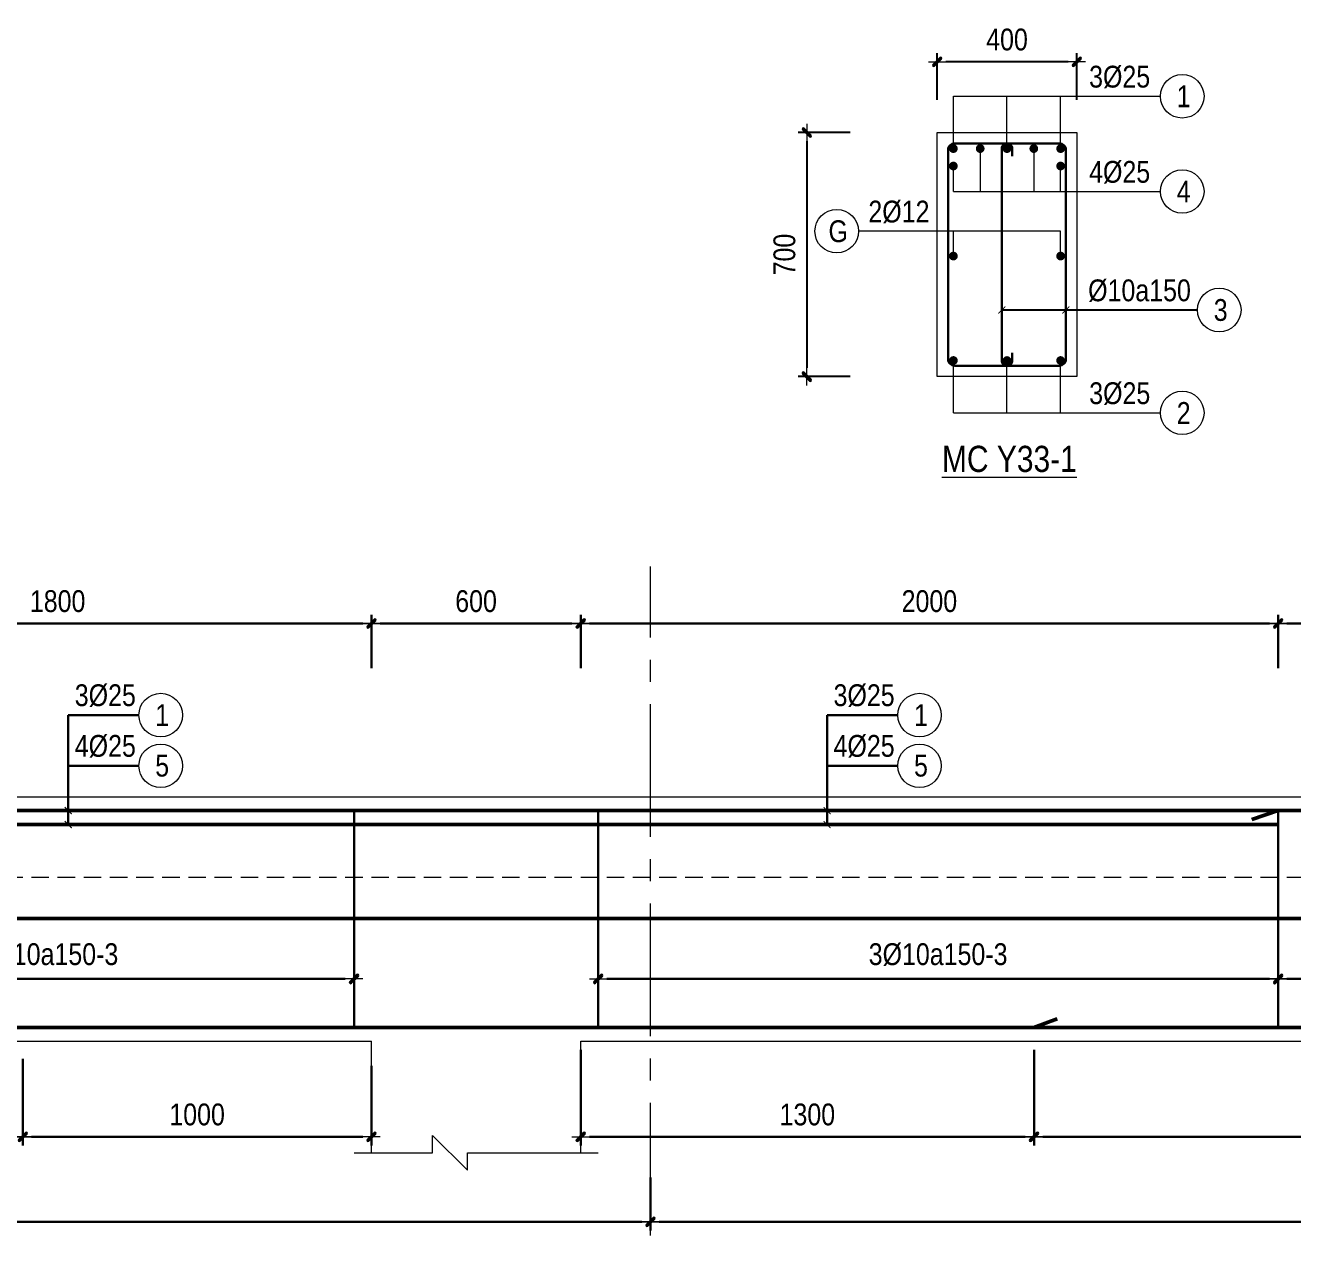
# Model space of a CAD drawing. Header units: millimetres. Extents: x 397144 to 8960116, y 345581 to 674207.
# Drawn here: x 5157820 to 5161454, y 657317 to 660787 of the extents above; entities that cross this region are included whole.
import ezdxf
from ezdxf.enums import TextEntityAlignment as Align
from ezdxf.xclip import XClip

# ---------------------------------------------------------------- set-up
doc = ezdxf.new("R2010")
doc.units = ezdxf.units.MM
doc.header["$XCLIPFRAME"] = 0
doc.header["$PDSIZE"] = -10
doc.linetypes.add('CENTER2', pattern=[28.575, 19.05, -3.175, 3.175, -3.175])
doc.linetypes.add('HIDDEN', pattern=[0.375, 0.25, -0.125])
doc.layers.get('0').update_dxf_attribs({"linetype": 'CONTINUOUS'})
doc.layers.get('Defpoints').update_dxf_attribs({"color": 12, "linetype": 'CONTINUOUS'})
for name, color, linetype, lineweight in [('CDAI', 8, 'CONTINUOUS', 30), ('CTHEP', 2, 'CONTINUOUS', 50), ('DBAO', 3, 'CONTINUOUS', 20), ('DGIONG', 4, 'CONTINUOUS', 13), ('KTH', 150, 'CONTINUOUS', 5), ('Net khuat', 8, 'HIDDEN', 13), ('STICK', 1, 'CONTINUOUS', 9), ('TEXT', 7, 'CONTINUOUS', 15)]:
    doc.layers.add(name, color=color, linetype=linetype, lineweight=lineweight)
doc.styles.add('Star-HelCon', font='VHELVCN_0.TTF')
doc.styles.add('TTP-HelCon', font='VHELVCN_0.TTF')
doc.styles.add('VNI-HELVE-CONDENSE', font='VHELVCN_0.TTF')
doc.dimstyles.new('kc-25', dxfattribs={"dimtxt": 62.5, "dimasz": 20, "dimexe": 20, "dimexo": 50, "dimgap": 25, "dimtad": 3, "dimdec": 0, "dimzin": 0, "dimdsep": 46, "dimtxsty": 'VNI-HELVE-CONDENSE', "dimblk": 'DIM', "dimcen": 2.5, "dimclrd": 256, "dimclre": 154, "dimclrt": 7, "dimaunit": 1, "dimadec": 0, "dimazin": 0, "dimtfac": 1, "dimtdec": 0, "dimtix": 1, "dimtmove": 0, "dimatfit": 3, "dimldrblk": 'DOT', "dimfxl": 1, "dimtolj": 1, "dimtzin": 0, "dimarcsym": 0})
doc.dimstyles.new('TTP-25', dxfattribs={"dimscale": 25, "dimtxt": 2.5, "dimasz": 1, "dimexe": 1, "dimexo": 1, "dimgap": 0.09, "dimtad": 0, "dimdec": 4, "dimrnd": 5, "dimzin": 9, "dimdsep": 46, "dimtxsty": 'TTP-HelCon', "dimblk": 'Stick1', "dimcen": 0.09, "dimdle": 1.5, "dimclrd": 256, "dimclre": 256, "dimclrt": 7, "dimadec": 0, "dimazin": 0, "dimtfac": 1, "dimtdec": 4, "dimtmove": 0, "dimatfit": 3, "dimldrblk": '_ArchTick1', "dimfxl": 1, "dimtvp": 1, "dimtolj": 1, "dimtzin": 0, "dimarcsym": 0})

# ---------------------------------------------------------------- blocks, each defined once
blk = doc.blocks.new('Stick1')
at = {"layer": 'STICK'}
h = blk.add_hatch(color=256, dxfattribs=at)
edge = h.paths.add_edge_path()
edge.add_line((0.3, 0.5), (-0.5, -0.3))
edge.add_arc((-0.4, -0.4), 0.141, 135, 315)
edge.add_line((-0.3, -0.5), (0.5, 0.3))
edge.add_arc((0.4, 0.4), 0.141, 315, 495)
blk.add_line((1, 0), (-1, 0), dxfattribs=at)
blk.add_lwpolyline([(0.3, 0.5), (-0.5, -0.3, 1), (-0.3, -0.5), (0.5, 0.3, 1), (0.3, 0.5, 1)], format="xyb", dxfattribs=at)
blk = doc.blocks.new('*D944')
at = {"layer": 'Defpoints', "color": 0, "ltscale": 500, "transparency": 16777216}
for p in [(5160434.7, 660682.4), (5160434.7, 660549.1), (5160834.7, 660549.1)]:
    blk.add_point(p, dxfattribs=at)
at = {"layer": 'KTH', "lineweight": -2, "ltscale": 500, "transparency": 16777216}
for p, q in [((5160434.7, 660574.1), (5160434.7, 660707.4)), ((5160809.7, 660682.4), (5160459.7, 660682.4)), ((5160834.7, 660574.1), (5160834.7, 660707.4))]:
    blk.add_line(p, q, dxfattribs=at)
at = {"layer": 'KTH', "lineweight": -2, "ltscale": 500, "transparency": 16777216, "xscale": 25, "yscale": 25, "zscale": 25, "rotation": 180}
blk.add_blockref('Stick1', (5160434.7, 660682.4), dxfattribs=at)
at = {"layer": 'KTH', "lineweight": -2, "ltscale": 500, "transparency": 16777216, "xscale": 25, "yscale": 25, "zscale": 25}
blk.add_blockref('Stick1', (5160834.7, 660682.4), dxfattribs=at)
at = {"layer": 'KTH', "color": 7, "ltscale": 500, "transparency": 16777216, "insert": (5160634.7, 660746.2), "char_height": 62.5, "attachment_point": 5, "style": 'TTP-HelCon'}
blk.add_mtext('\\A1;400', dxfattribs=at)
blk = doc.blocks.new('_ArchTick1')
at = {"color": 0, "const_width": 3.81}
blk.add_lwpolyline([(-12.7, -12.7), (12.7, 12.7)], dxfattribs=at)
blk = doc.blocks.new('*D945')
at = {"layer": 'Defpoints', "color": 0, "ltscale": 500, "transparency": 16777216}
for p in [(5160210.2, 660480.1), (5160060.4, 659780.1), (5160210.2, 659780.1)]:
    blk.add_point(p, dxfattribs=at)
at = {"layer": 'KTH', "lineweight": -2, "ltscale": 500, "transparency": 16777216}
for p, q in [((5160185.2, 660480.1), (5160035.4, 660480.1)), ((5160060.4, 660455.1), (5160060.4, 659805.1)), ((5160185.2, 659780.1), (5160035.4, 659780.1))]:
    blk.add_line(p, q, dxfattribs=at)
at = {"layer": 'KTH', "lineweight": -2, "ltscale": 500, "transparency": 16777216, "xscale": 25, "yscale": 25, "zscale": 25}
for p, rotation in [((5160060.4, 660480.1), 90), ((5160060.4, 659780.1), 270)]:
    blk.add_blockref('Stick1', p, dxfattribs=dict(at, rotation=rotation))
at = {"layer": 'KTH', "color": 7, "ltscale": 500, "transparency": 16777216, "insert": (5159996.6, 660130.1), "char_height": 62.5, "attachment_point": 5, "rotation": 90, "style": 'TTP-HelCon'}
blk.add_mtext('\\A1;700', dxfattribs=at)
blk = doc.blocks.new('DIM')
h = blk.add_hatch(color=1)
h.paths.add_polyline_path([(0.49, 0.29, 1), (0.29, 0.49), (-0.19, 0), (0.19, 0)])
h.paths.add_polyline_path([(0.19, 0), (-0.19, 0), (-0.49, -0.29, 1), (-0.29, -0.49)])
at = {"color": 9}
for p, q in [((-0.19, 0), (-1.5, 0)), ((0.19, 0), (1.5, 0))]:
    blk.add_line(p, q, dxfattribs=at)
at = {"color": 1}
for p, q in [((-0.49, -0.29), (0.29, 0.49)), ((-0.29, -0.49), (0.49, 0.29)), ((-0.19, 0), (0.19, 0))]:
    blk.add_line(p, q, dxfattribs=at)
blk.add_arc((-0.39, -0.39), 0.138, 135, 315, dxfattribs=at)
blk = doc.blocks.new('*D8375')
at = {"layer": 'Defpoints', "color": 0, "transparency": 16777216}
for p in [(5171790.4, 589494.9), (5180090.4, 589449.5), (5171790.4, 589296.9)]:
    blk.add_point(p, dxfattribs=at)
at = {"layer": 'KTH', "lineweight": -2, "transparency": 16777216}
for p, q in [((5171790.4, 589469.9), (5171790.4, 589271.9)), ((5180090.4, 589424.5), (5180090.4, 589271.9)), ((5180065.4, 589296.9), (5171815.4, 589296.9))]:
    blk.add_line(p, q, dxfattribs=at)
at = {"layer": 'KTH', "lineweight": -2, "transparency": 16777216, "xscale": 25, "yscale": 25, "zscale": 25, "rotation": 180}
blk.add_blockref('Stick1', (5171790.4, 589296.9), dxfattribs=at)
at = {"layer": 'KTH', "lineweight": -2, "transparency": 16777216, "xscale": 25, "yscale": 25, "zscale": 25}
blk.add_blockref('Stick1', (5180090.4, 589296.9), dxfattribs=at)
at = {"layer": 'KTH', "color": 7, "transparency": 16777216, "insert": (5175940.4, 589360.7), "char_height": 62.5, "attachment_point": 5, "style": 'TTP-HelCon'}
blk.add_mtext('\\A1;8300', dxfattribs=at)
blk = doc.blocks.new('*D8388')
at = {"layer": 'Defpoints', "color": 0, "transparency": 16777216}
for p in [(5177490.4, 590133.3), (5179240.4, 590050.8), (5177490.4, 589993.3)]:
    blk.add_point(p, dxfattribs=at)
at = {"layer": 'KTH', "lineweight": -2, "transparency": 16777216}
for p, q in [((5177490.4, 590108.3), (5177490.4, 589968.3)), ((5179240.4, 590025.8), (5179240.4, 589968.3)), ((5179215.4, 589993.3), (5177515.4, 589993.3))]:
    blk.add_line(p, q, dxfattribs=at)
at = {"layer": 'KTH', "lineweight": -2, "transparency": 16777216, "xscale": 25, "yscale": 25, "zscale": 25, "rotation": 180}
blk.add_blockref('Stick1', (5177490.4, 589993.3), dxfattribs=at)
at = {"layer": 'KTH', "lineweight": -2, "transparency": 16777216, "xscale": 25, "yscale": 25, "zscale": 25}
blk.add_blockref('Stick1', (5179240.4, 589993.3), dxfattribs=at)
at = {"layer": 'KTH', "color": 7, "transparency": 16777216, "insert": (5178365.4, 590063.2), "char_height": 62.5, "attachment_point": 5, "style": 'TTP-HelCon'}
blk.add_mtext('\\A1;3Þ10a150-3', dxfattribs=at)
blk = doc.blocks.new('*D8389')
at = {"layer": 'Defpoints', "color": 0, "transparency": 16777216}
for p in [(5181890.4, 590133.3), (5179940.4, 590050.8), (5181890.4, 589993.3)]:
    blk.add_point(p, dxfattribs=at)
at = {"layer": 'KTH', "lineweight": -2, "transparency": 16777216}
for p, q in [((5181890.4, 590108.3), (5181890.4, 589968.3)), ((5179940.4, 590025.8), (5179940.4, 589968.3)), ((5179965.4, 589993.3), (5181865.4, 589993.3))]:
    blk.add_line(p, q, dxfattribs=at)
at = {"layer": 'KTH', "lineweight": -2, "transparency": 16777216, "xscale": 25, "yscale": 25, "zscale": 25, "rotation": 180}
blk.add_blockref('Stick1', (5179940.4, 589993.3), dxfattribs=at)
at = {"layer": 'KTH', "lineweight": -2, "transparency": 16777216, "xscale": 25, "yscale": 25, "zscale": 25}
blk.add_blockref('Stick1', (5181890.4, 589993.3), dxfattribs=at)
at = {"layer": 'KTH', "color": 7, "transparency": 16777216, "insert": (5180915.4, 590063.2), "char_height": 62.5, "attachment_point": 5, "style": 'TTP-HelCon'}
blk.add_mtext('\\A1;3Þ10a150-3', dxfattribs=at)
blk = doc.blocks.new('*D8390')
at = {"layer": 'Defpoints', "color": 0, "transparency": 16777216}
for p in [(5179890.4, 591012.3), (5179890.4, 590859.2), (5181890.4, 590859.2)]:
    blk.add_point(p, dxfattribs=at)
at = {"layer": 'KTH', "lineweight": -2, "transparency": 16777216}
for p, q in [((5179890.4, 590884.2), (5179890.4, 591037.3)), ((5181865.4, 591012.3), (5179915.4, 591012.3)), ((5181890.4, 590884.2), (5181890.4, 591037.3))]:
    blk.add_line(p, q, dxfattribs=at)
at = {"layer": 'KTH', "lineweight": -2, "transparency": 16777216, "xscale": 25, "yscale": 25, "zscale": 25, "rotation": 180}
blk.add_blockref('Stick1', (5179890.4, 591012.3), dxfattribs=at)
at = {"layer": 'KTH', "lineweight": -2, "transparency": 16777216, "xscale": 25, "yscale": 25, "zscale": 25}
blk.add_blockref('Stick1', (5181890.4, 591012.3), dxfattribs=at)
at = {"layer": 'KTH', "color": 7, "transparency": 16777216, "insert": (5180890.4, 591076.1), "char_height": 62.5, "attachment_point": 5, "style": 'TTP-HelCon'}
blk.add_mtext('\\A1;2000', dxfattribs=at)
blk = doc.blocks.new('*D8391')
at = {"layer": 'Defpoints', "color": 0, "transparency": 16777216}
for p in [(5179890.4, 591012.3), (5179290.4, 590859.2), (5179890.4, 590859.2)]:
    blk.add_point(p, dxfattribs=at)
at = {"layer": 'KTH', "lineweight": -2, "transparency": 16777216}
for p, q in [((5179290.4, 590884.2), (5179290.4, 591037.3)), ((5179315.4, 591012.3), (5179865.4, 591012.3)), ((5179890.4, 590884.2), (5179890.4, 591037.3))]:
    blk.add_line(p, q, dxfattribs=at)
at = {"layer": 'KTH', "lineweight": -2, "transparency": 16777216, "xscale": 25, "yscale": 25, "zscale": 25, "rotation": 180}
blk.add_blockref('Stick1', (5179290.4, 591012.3), dxfattribs=at)
at = {"layer": 'KTH', "lineweight": -2, "transparency": 16777216, "xscale": 25, "yscale": 25, "zscale": 25}
blk.add_blockref('Stick1', (5179890.4, 591012.3), dxfattribs=at)
at = {"layer": 'KTH', "color": 7, "transparency": 16777216, "insert": (5179590.4, 591076.1), "char_height": 62.5, "attachment_point": 5, "style": 'TTP-HelCon'}
blk.add_mtext('\\A1;600', dxfattribs=at)
blk = doc.blocks.new('*D8392')
at = {"layer": 'Defpoints', "color": 0, "transparency": 16777216}
for p in [(5179890.4, 589814.8), (5181190.4, 589814.8), (5181190.4, 589540.6)]:
    blk.add_point(p, dxfattribs=at)
at = {"layer": 'KTH', "lineweight": -2, "transparency": 16777216}
for p, q in [((5179890.4, 589789.8), (5179890.4, 589515.6)), ((5181190.4, 589789.8), (5181190.4, 589515.6)), ((5179915.4, 589540.6), (5181165.4, 589540.6))]:
    blk.add_line(p, q, dxfattribs=at)
at = {"layer": 'KTH', "lineweight": -2, "transparency": 16777216, "xscale": 25, "yscale": 25, "zscale": 25, "rotation": 180}
blk.add_blockref('Stick1', (5179890.4, 589540.6), dxfattribs=at)
at = {"layer": 'KTH', "lineweight": -2, "transparency": 16777216, "xscale": 25, "yscale": 25, "zscale": 25}
blk.add_blockref('Stick1', (5181190.4, 589540.6), dxfattribs=at)
at = {"layer": 'KTH', "color": 7, "transparency": 16777216, "insert": (5180540.4, 589604.4), "char_height": 62.5, "attachment_point": 5, "style": 'TTP-HelCon'}
blk.add_mtext('\\A1;1300', dxfattribs=at)
blk = doc.blocks.new('*D8393')
at = {"layer": 'Defpoints', "color": 0, "transparency": 16777216}
for p in [(5178290.4, 589789.5), (5179290.4, 589769.1), (5178290.4, 589540.6)]:
    blk.add_point(p, dxfattribs=at)
at = {"layer": 'KTH', "lineweight": -2, "transparency": 16777216}
for p, q in [((5178290.4, 589764.5), (5178290.4, 589515.6)), ((5179290.4, 589744.1), (5179290.4, 589515.6)), ((5179265.4, 589540.6), (5178315.4, 589540.6))]:
    blk.add_line(p, q, dxfattribs=at)
at = {"layer": 'KTH', "lineweight": -2, "transparency": 16777216, "xscale": 25, "yscale": 25, "zscale": 25, "rotation": 180}
blk.add_blockref('Stick1', (5178290.4, 589540.6), dxfattribs=at)
at = {"layer": 'KTH', "lineweight": -2, "transparency": 16777216, "xscale": 25, "yscale": 25, "zscale": 25}
blk.add_blockref('Stick1', (5179290.4, 589540.6), dxfattribs=at)
at = {"layer": 'KTH', "color": 7, "transparency": 16777216, "insert": (5178790.4, 589604.4), "char_height": 62.5, "attachment_point": 5, "style": 'TTP-HelCon'}
blk.add_mtext('\\A1;1000', dxfattribs=at)
blk = doc.blocks.new('*D8394')
at = {"layer": 'Defpoints', "color": 0, "transparency": 16777216}
for p in [(5177490.4, 591012.3), (5177490.4, 590848.3), (5179290.4, 590859.2)]:
    blk.add_point(p, dxfattribs=at)
at = {"layer": 'KTH', "lineweight": -2, "transparency": 16777216}
for p, q in [((5177490.4, 590873.3), (5177490.4, 591037.3)), ((5179265.4, 591012.3), (5177515.4, 591012.3)), ((5179290.4, 590884.2), (5179290.4, 591037.3))]:
    blk.add_line(p, q, dxfattribs=at)
at = {"layer": 'KTH', "lineweight": -2, "transparency": 16777216, "xscale": 25, "yscale": 25, "zscale": 25, "rotation": 180}
blk.add_blockref('Stick1', (5177490.4, 591012.3), dxfattribs=at)
at = {"layer": 'KTH', "lineweight": -2, "transparency": 16777216, "xscale": 25, "yscale": 25, "zscale": 25}
blk.add_blockref('Stick1', (5179290.4, 591012.3), dxfattribs=at)
at = {"layer": 'KTH', "color": 7, "transparency": 16777216, "insert": (5178390.4, 591076.1), "char_height": 62.5, "attachment_point": 5, "style": 'TTP-HelCon'}
blk.add_mtext('\\A1;1800', dxfattribs=at)
blk = doc.blocks.new('*D1226')
at = {"layer": 'Defpoints', "color": 0, "transparency": 16777216}
for p in [(5180090.4, 589449.5), (5189890.4, 589464.5), (5189890.4, 589296.9)]:
    blk.add_point(p, dxfattribs=at)
at = {"layer": 'KTH', "lineweight": -2, "transparency": 16777216}
for p, q in [((5180090.4, 589424.5), (5180090.4, 589271.9)), ((5189890.4, 589439.5), (5189890.4, 589271.9)), ((5180115.4, 589296.9), (5189865.4, 589296.9))]:
    blk.add_line(p, q, dxfattribs=at)
at = {"layer": 'KTH', "lineweight": -2, "transparency": 16777216, "xscale": 25, "yscale": 25, "zscale": 25, "rotation": 180}
blk.add_blockref('Stick1', (5180090.4, 589296.9), dxfattribs=at)
at = {"layer": 'KTH', "lineweight": -2, "transparency": 16777216, "xscale": 25, "yscale": 25, "zscale": 25}
blk.add_blockref('Stick1', (5189890.4, 589296.9), dxfattribs=at)
at = {"layer": 'KTH', "color": 7, "transparency": 16777216, "insert": (5184990.4, 589360.7), "char_height": 62.5, "attachment_point": 5, "style": 'TTP-HelCon'}
blk.add_mtext('\\A1;10500', dxfattribs=at)
blk = doc.blocks.new('*D8397')
at = {"layer": 'Defpoints', "color": 0, "transparency": 16777216}
for p in [(5185290.4, 591012.3), (5181890.4, 590859.2), (5185290.4, 590848.3)]:
    blk.add_point(p, dxfattribs=at)
at = {"layer": 'KTH', "lineweight": -2, "transparency": 16777216}
for p, q in [((5181890.4, 590884.2), (5181890.4, 591037.3)), ((5181915.4, 591012.3), (5185265.4, 591012.3)), ((5185290.4, 590873.3), (5185290.4, 591037.3))]:
    blk.add_line(p, q, dxfattribs=at)
at = {"layer": 'KTH', "lineweight": -2, "transparency": 16777216, "xscale": 25, "yscale": 25, "zscale": 25, "rotation": 180}
blk.add_blockref('Stick1', (5181890.4, 591012.3), dxfattribs=at)
at = {"layer": 'KTH', "lineweight": -2, "transparency": 16777216, "xscale": 25, "yscale": 25, "zscale": 25}
blk.add_blockref('Stick1', (5185290.4, 591012.3), dxfattribs=at)
at = {"layer": 'KTH', "color": 7, "transparency": 16777216, "insert": (5183590.4, 591076.1), "char_height": 62.5, "attachment_point": 5, "style": 'TTP-HelCon'}
blk.add_mtext('\\A1;4100', dxfattribs=at)
blk = doc.blocks.new('*D8398')
at = {"layer": 'Defpoints', "color": 0, "transparency": 16777216}
for p in [(5185290.4, 590164.9), (5181890.4, 590133.3), (5185290.4, 589993.2)]:
    blk.add_point(p, dxfattribs=at)
at = {"layer": 'KTH', "lineweight": -2, "transparency": 16777216}
for p, q in [((5185290.4, 590139.9), (5185290.4, 589968.2)), ((5181890.4, 590108.3), (5181890.4, 589968.2)), ((5181915.4, 589993.2), (5185265.4, 589993.2))]:
    blk.add_line(p, q, dxfattribs=at)
at = {"layer": 'KTH', "lineweight": -2, "transparency": 16777216, "xscale": 25, "yscale": 25, "zscale": 25, "rotation": 180}
blk.add_blockref('Stick1', (5181890.4, 589993.2), dxfattribs=at)
at = {"layer": 'KTH', "lineweight": -2, "transparency": 16777216, "xscale": 25, "yscale": 25, "zscale": 25}
blk.add_blockref('Stick1', (5185290.4, 589993.2), dxfattribs=at)
at = {"layer": 'KTH', "color": 7, "transparency": 16777216, "insert": (5183590.4, 590063.1), "char_height": 62.5, "attachment_point": 5, "style": 'TTP-HelCon'}
blk.add_mtext('\\A1;3Þ10a200-3', dxfattribs=at)
blk = doc.blocks.new('*D8401')
at = {"layer": 'Defpoints', "color": 0, "transparency": 16777216}
for p in [(5173090.4, 589789.5), (5178290.4, 589789.5), (5178290.4, 589540.6)]:
    blk.add_point(p, dxfattribs=at)
at = {"layer": 'KTH', "lineweight": -2, "transparency": 16777216}
for p, q in [((5173090.4, 589764.5), (5173090.4, 589515.6)), ((5178290.4, 589764.5), (5178290.4, 589515.6)), ((5173115.4, 589540.6), (5178265.4, 589540.6))]:
    blk.add_line(p, q, dxfattribs=at)
at = {"layer": 'KTH', "lineweight": -2, "transparency": 16777216, "xscale": 25, "yscale": 25, "zscale": 25, "rotation": 180}
blk.add_blockref('Stick1', (5173090.4, 589540.6), dxfattribs=at)
at = {"layer": 'KTH', "lineweight": -2, "transparency": 16777216, "xscale": 25, "yscale": 25, "zscale": 25}
blk.add_blockref('Stick1', (5178290.4, 589540.6), dxfattribs=at)
at = {"layer": 'KTH', "color": 7, "transparency": 16777216, "insert": (5175690.4, 589604.4), "char_height": 62.5, "attachment_point": 5, "style": 'TTP-HelCon'}
blk.add_mtext('\\A1;5200', dxfattribs=at)
blk = doc.blocks.new('*D8402')
at = {"layer": 'Defpoints', "color": 0, "transparency": 16777216}
for p in [(5181190.4, 589814.8), (5185990.4, 589764.5), (5185990.4, 589540.6)]:
    blk.add_point(p, dxfattribs=at)
at = {"layer": 'KTH', "lineweight": -2, "transparency": 16777216}
for p, q in [((5181190.4, 589789.8), (5181190.4, 589515.6)), ((5185990.4, 589739.5), (5185990.4, 589515.6)), ((5181215.4, 589540.6), (5185965.4, 589540.6))]:
    blk.add_line(p, q, dxfattribs=at)
at = {"layer": 'KTH', "lineweight": -2, "transparency": 16777216, "xscale": 25, "yscale": 25, "zscale": 25, "rotation": 180}
blk.add_blockref('Stick1', (5181190.4, 589540.6), dxfattribs=at)
at = {"layer": 'KTH', "lineweight": -2, "transparency": 16777216, "xscale": 25, "yscale": 25, "zscale": 25}
blk.add_blockref('Stick1', (5185990.4, 589540.6), dxfattribs=at)
at = {"layer": 'KTH', "color": 7, "transparency": 16777216, "insert": (5183590.4, 589604.4), "char_height": 62.5, "attachment_point": 5, "style": 'TTP-HelCon'}
blk.add_mtext('\\A1;5500', dxfattribs=at)
blk = doc.blocks.new('Y-37')
at = {"layer": 'CTHEP'}
blk.add_line((1119.46907, 681.17417), (49858.11137, 681.13827), dxfattribs=at)
for points in [[(49989.46907, 361.93876), (49989.46907, 990.12597), (171.95451, 990.1847)], [(172.63649, 368.18914), (10138.47515, 368.18041), (10718.3369, 368.1785), (17169.46907, 368.15021), (17743.51458, 368.14833), (49905.53617, 368.12618), (49905.53617, 891.00169)]]:
    blk.add_lwpolyline(points, dxfattribs=at)
at = {"layer": 'Net khuat', "ltscale": 200}
blk.add_lwpolyline([(1769.46647, 329.18456), (1769.46647, 799.18779), (50019.46907, 799.18779)], dxfattribs=at)
blk = doc.blocks.new('AY-33')
at = {"layer": 'CDAI', "ltscale": 52.5}
for p, q in [((5179240.36551, 590479.86265), (5179240.36551, 589849.86265)), ((5179940.36291, 590479.85882), (5179940.36291, 589853.84268)), ((5181890.36291, 590479.85882), (5181890.36291, 589853.838))]:
    blk.add_line(p, q, dxfattribs=at)
at = {"layer": 'CTHEP'}
for p, q in [((5181815.36291, 590450.85882), (5181890.36291, 590475.85882)), ((5177490.40499, 590435.84949), (5181890.36291, 590435.83785)), ((5171674.09057, 590166.85075), (5196483.5754, 590166.83185)), ((5181190.36291, 589853.86201), (5181257.27927, 589879.16153))]:
    blk.add_line(p, q, dxfattribs=at)
for points in [[(5196810.36291, 589847.60311), (5196810.36291, 590475.79032), (5171520.36551, 590475.86587)], [(5171578.60447, 590230.25598), (5171578.60447, 589853.86591), (5196259.37159, 589853.84476), (5196748.53006, 589853.79053), (5196748.53006, 589853.79053)]]:
    blk.add_lwpolyline(points, dxfattribs=at)
at = {"layer": 'DBAO'}
for points in [[(5187890.36291, 589814.84602), (5196840.36149, 589814.83525), (5196840.36291, 590514.70496), (5171490.36551, 590514.87736), (5171490.36551, 589814.86587), (5171490.36551, 589814.86587), (5171490.36551, 589494.86587)], [(5172090.36551, 589494.86587), (5172090.36551, 589814.86587), (5179290.36551, 589814.85721)], [(5179290.36551, 589494.86265), (5179290.36551, 589814.86265)], [(5179890.36291, 589494.86265), (5179890.36291, 589814.86265)], [(5179890.36291, 589814.85649), (5187290.36551, 589814.84674)]]:
    blk.add_lwpolyline(points, dxfattribs=at)
at = {"layer": 'DGIONG'}
blk.add_lwpolyline([(5179240.36551, 589494.86265), (5179465.36551, 589494.86265), (5179465.36551, 589544.86265), (5179565.36551, 589444.86265), (5179565.36551, 589494.86265), (5179940.36291, 589494.85882)], dxfattribs=at)
for centre in [(5178686.07079, 590749.66704), (5180862.0621, 590749.66704), (5178686.07079, 590604.36804), (5180862.0621, 590604.36804)]:
    blk.add_circle(centre, 62.5, dxfattribs=at)
at = {"layer": 'Net khuat', "linetype": 'CENTER2', "ltscale": 20}
blk.add_line((5180090.36551, 589257.36887), (5180090.36551, 591262.71151), dxfattribs=at)
at = {"layer": 'Net khuat', "ltscale": 200}
blk.add_lwpolyline([(5171490.36551, 589814.86587), (5171490.36551, 589814.86587), (5172090.36551, 589814.86587), (5172090.36551, 590284.86587), (5196840.36244, 590284.86587)], dxfattribs=at)
at = {"layer": 'TEXT', "style": 'TTP-HelCon'}
for s, p in [('3Þ25', (5178439.56074, 590775.51998)), ('3Þ25', (5180615.55205, 590775.51998)), ('4Þ25', (5178439.56074, 590630.22098)), ('4Þ25', (5180615.55205, 590630.22098))]:
    blk.add_text(s, height=62.5, dxfattribs=at).set_placement(p)
at = {"layer": 'TEXT', "style": 'Star-HelCon'}
for s, p in [('1', (5178690.23746, 590749.66704)), ('1', (5180866.22876, 590749.66704)), ('5', (5178690.23746, 590604.36804)), ('5', (5180866.22876, 590604.36804))]:
    blk.add_text(s, height=62.5, dxfattribs=at).set_placement(p, align=Align.MIDDLE)
at = {"layer": 'KTH'}
for base, p1, p2, picture, middle in [((5177490.36551, 591012.25699), (5179290.36551, 590859.16026), (5177490.36551, 590848.25699), '*D8394', (5178390.36551, 591076.09032)), ((5179890.36291, 591012.25699), (5179290.36551, 590859.16026), (5179890.36291, 590859.16026), '*D8391', (5179590.36421, 591076.09032)), ((5178290.36551, 589540.60081), (5179290.36551, 589769.12152), (5178290.36551, 589789.45943), '*D8393', (5178790.36551, 589604.43415))]:
    dim = blk.add_linear_dim(base=base, p1=p1, p2=p2, angle=180, dimstyle='TTP-25', override={"dimtmove": 1}, dxfattribs=at)
    dim.commit()
    dim.dimension.update_dxf_attribs({"geometry": picture, "text_midpoint": middle})
for base, p1, p2, picture, middle in [((5179890.36291, 591012.25316), (5181890.36291, 590859.16026), (5179890.36291, 590859.16026), '*D8390', (5180890.36291, 591076.08649)), ((5181190.36291, 589540.60081), (5179890.36291, 589814.83301), (5181190.36291, 589814.81866), '*D8392', (5180540.36291, 589604.43415)), ((5178290.36551, 589540.60081), (5173090.36551, 589789.45943), (5178290.36551, 589789.45943), '*D8401', (5175690.36551, 589604.43415)), ((5171790.36551, 589296.88478), (5180090.36551, 589449.53386), (5171790.36551, 589494.86587), '*D8375', (5175940.36551, 589360.71811))]:
    dim = blk.add_linear_dim(base=base, p1=p1, p2=p2, dimstyle='TTP-25', override={"dimtmove": 1}, dxfattribs=at)
    dim.commit()
    dim.dimension.update_dxf_attribs({"geometry": picture, "text_midpoint": middle})
for base, p1, p2, text, picture, middle in [((5185290.36551, 591012.25316), (5181890.36291, 590859.16026), (5185290.36551, 590848.25699), '4100', '*D8397', (5183590.36421, 591076.08649)), ((5185290.36551, 589993.2111), (5181890.36291, 590133.29964), (5185290.36551, 590164.86265), '3Þ10a200-3', '*D8398', (5183590.36421, 590063.12777)), ((5181890.36291, 589993.28646), (5179940.36291, 590050.75981), (5181890.36291, 590133.29964), '3Þ10a150-3', '*D8389', (5180915.36291, 590063.20313)), ((5185990.36551, 589540.60081), (5181190.36291, 589814.81866), (5185990.36551, 589764.45943), '5500', '*D8402', (5183590.36421, 589604.43415)), ((5189890.36551, 589296.88478), (5180090.36551, 589449.53386), (5189890.36551, 589464.49877), '10500', '*D1226', (5184990.36551, 589360.71811))]:
    dim = blk.add_linear_dim(base=base, p1=p1, p2=p2, text=text, dimstyle='TTP-25', override={"dimtmove": 1}, dxfattribs=at)
    dim.commit()
    dim.dimension.update_dxf_attribs({"geometry": picture, "text_midpoint": middle})
dim = blk.add_linear_dim(base=(5177490.36551, 589993.28646), p1=(5179240.36551, 590050.75981), p2=(5177490.36551, 590133.29964), angle=180, text='3Þ10a150-3', dimstyle='TTP-25', override={"dimtmove": 1}, dxfattribs=at)
dim.commit()
dim.dimension.update_dxf_attribs({"geometry": '*D8388', "text_midpoint": (5178365.36551, 590063.20313)})
at = {"layer": 'DGIONG'}
for points in [[(5178421.04897, 590475.85893), (5178421.04871, 590749.66704), (5178623.57079, 590749.66704)], [(5180597.04028, 590475.85893), (5180597.04001, 590749.66704), (5180799.5621, 590749.66704)], [(5178421.04862, 590435.85893), (5178421.04835, 590604.36804), (5178623.57044, 590604.36804)], [(5180597.03992, 590435.85893), (5180597.03966, 590604.36804), (5180799.56174, 590604.36804)]]:
    blk.add_leader(points, dimstyle='kc-25', override={"dimtad": 0, "dimldrblk": 'ArchTick', "dimfxl": 100, "dimarcsym": 1}, dxfattribs=at)

msp = doc.modelspace()

# ---------------------------------------------------------------- linework, layer by layer
at = {"layer": 'CDAI'}
msp.add_lwpolyline([(5160484.6532, 660448.87663), (5160784.6532, 660448.87663, -0.4142135624), (5160803.4032, 660430.12663), (5160803.4032, 659830.12663, -0.4142135624), (5160784.6532, 659811.37663), (5160484.6532, 659811.37663, -0.4142135624), (5160465.9032, 659830.12663), (5160465.9032, 660430.12663, -0.4142135624)], format="xyb", close=True, dxfattribs=at)
msp.add_lwpolyline([(5160649.6532, 660411.95664), (5160649.6532, 660433.87663, 0.4142135624), (5160634.6532, 660448.87663), (5160634.6532, 660448.87663, 0.4142135624), (5160619.6532, 660433.87663), (5160619.6532, 659826.37663, 0.4142135624), (5160634.6532, 659811.37663), (5160634.6532, 659811.37663, 0.4142135624), (5160649.6532, 659826.37663), (5160649.6532, 659848.29662)], format="xyb", dxfattribs=at)
at = {"layer": 'CTHEP', "const_width": 12.5}
for points in [[(5160474.6532, 660433.87663, 1), (5160487.1532, 660433.87663, 1)], [(5160551.5282, 660433.87663, 1), (5160564.0282, 660433.87663, 1)], [(5160628.4032, 660433.87663, 1), (5160640.9032, 660433.87663, 1)], [(5160705.2782, 660433.87663, 1), (5160717.7782, 660433.87663, 1)], [(5160782.1532, 660433.87663, 1), (5160794.6532, 660433.87663, 1)], [(5160474.6532, 660383.87663, 1), (5160487.1532, 660383.87663, 1)], [(5160782.1532, 660383.87663, 1), (5160794.6532, 660383.87663, 1)], [(5160487.1532, 660125.71969, -1), (5160474.6532, 660125.71969, -1)], [(5160794.6532, 660125.71969, -1), (5160782.1532, 660125.71969, -1)], [(5160474.6532, 659826.37663, 1), (5160487.1532, 659826.37663, 1)], [(5160628.4032, 659826.37663, 1), (5160640.9032, 659826.37663, 1)], [(5160782.1532, 659826.37663, 1), (5160794.6532, 659826.37663, 1)]]:
    msp.add_lwpolyline(points, format="xyb", close=True, dxfattribs=at)
at = {"layer": 'DBAO', "flags": 128}
for points in [[(5160434.6532, 660480.12663), (5160834.6532, 660480.12663)], [(5160834.6532, 660480.12663), (5160834.6532, 659780.12663), (5160434.6532, 659780.12663), (5160434.6532, 660480.12663)]]:
    msp.add_lwpolyline(points, dxfattribs=at)
at = {"layer": 'DGIONG'}
for p, q in [((5160480.9032, 660433.87663), (5160480.9032, 660583.87663)), ((5160480.9032, 660583.87663), (5161074.6532, 660583.87663)), ((5160634.6532, 660433.87663), (5160634.6532, 660583.87663)), ((5160788.4032, 660433.87663), (5160788.4032, 660583.87663)), ((5160557.7782, 660433.87663), (5160557.7782, 660310.95587)), ((5160711.5282, 660433.87663), (5160711.5282, 660310.95587)), ((5160480.9032, 660310.95587), (5160480.9032, 660383.87663)), ((5160788.4032, 660310.95587), (5160788.4032, 660383.87663)), ((5160480.9032, 660310.95587), (5161074.6532, 660310.95587)), ((5160788.4032, 660197.10148), (5160208.85568, 660197.10148)), ((5160480.9032, 660125.71969), (5160480.9032, 660197.10148)), ((5160788.4032, 660125.71969), (5160788.4032, 660197.10148)), ((5160480.9032, 659676.37663), (5160480.9032, 659826.37663)), ((5160634.6532, 659676.37663), (5160634.6532, 659826.37663)), ((5160788.4032, 659676.37663), (5160788.4032, 659826.37663)), ((5160480.9032, 659676.37663), (5161074.6532, 659676.37663))]:
    msp.add_line(p, q, dxfattribs=at)
for centre in [(5161137.1532, 660583.87663), (5161137.1532, 660310.95587), (5160146.35568, 660197.10148), (5161243.27323, 659971.22493), (5161137.1532, 659676.37663)]:
    msp.add_circle(centre, 62.5, dxfattribs=at)

# ---------------------------------------------------------------- block references
at = {"layer": 'CDAI'}
ref = msp.add_blockref('AY-33', (-20478.27974, 68060.02924), dxfattribs=at)
XClip(ref).set_block_clipping_path([(5170797.036019085, 588847.9135108036), (5188044.6407116679, 591175.458884406)])
at = {"layer": 'KTH'}
ref = msp.add_blockref('Y-37', (5157655.0179, 658006.51293), dxfattribs=at)
XClip(ref).set_block_clipping_path([(15463.3454985004, -731.137271678), (25080.8919866411, 2170.0343434394)])

# ---------------------------------------------------------------- texts
at = {"layer": 'TEXT', "style": 'TTP-HelCon'}
for s, p in [('3Þ25', (5160870.11153, 660608.87663)), ('4Þ25', (5160870.11153, 660335.95587)), ('2Þ12', (5160237.14735, 660222.10148)), ('Þ10a150', (5160867.33741, 659996.22493)), ('3Þ25', (5160870.37687, 659701.37663))]:
    msp.add_text(s, height=62.5, dxfattribs=at).set_placement(p)
at = {"layer": 'TEXT', "style": 'Star-HelCon'}
for s, p in [('1', (5161141.31987, 660583.87663)), ('4', (5161141.31987, 660310.95587)), ('G', (5160150.52235, 660197.10148)), ('3', (5161247.43989, 659971.22493)), ('2', (5161141.31987, 659676.37663))]:
    msp.add_text(s, height=62.5, dxfattribs=at).set_placement(p, align=Align.MIDDLE)
at = {"layer": 'TEXT', "style": 'TTP-HelCon'}
msp.add_text('%%UMC Y33-1', height=75, dxfattribs=at).set_placement((5160641.53485, 659506.83309), align=Align.CENTER)

# ---------------------------------------------------------------- dimensions: what is measured, and where the dimension line sits
at = {"layer": 'KTH', "ltscale": 500}
dim = msp.add_linear_dim(base=(5160434.6532, 660682.37663), p1=(5160834.6532, 660549.13858), p2=(5160434.6532, 660549.13858), dimstyle='TTP-25', override={"dimtxsty": 'TTP-HelCon'}, dxfattribs=at)
dim.commit()
dim.dimension.update_dxf_attribs({"geometry": '*D944', "text_midpoint": (5160634.6532, 660746.20996)})
dim = msp.add_linear_dim(base=(5160060.39281, 659780.12663), p1=(5160210.22562, 660480.12663), p2=(5160210.22562, 659780.12663), angle=90, dimstyle='TTP-25', override={"dimtxsty": 'TTP-HelCon'}, dxfattribs=at)
dim.commit()
dim.dimension.update_dxf_attribs({"geometry": '*D945', "text_midpoint": (5159996.55948, 660130.12663)})

# ---------------------------------------------------------------- leaders
at = {"layer": 'DGIONG'}
for points in [[(5160619.6532, 659971.22493), (5160997.02323, 659971.22493)], [(5160803.4032, 659971.22493), (5161180.77323, 659971.22493)]]:
    msp.add_leader(points, dimstyle='kc-25', override={"dimtad": 0, "dimldrblk": 'ArchTick', "dimfxl": 100, "dimarcsym": 1}, dxfattribs=at)

doc.saveas('drawing.dxf')
